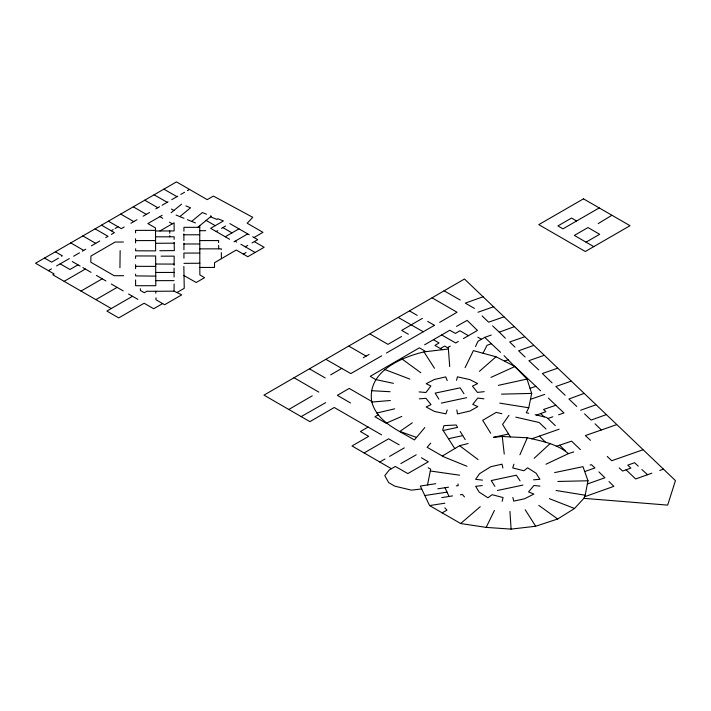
<?xml version="1.0" encoding="UTF-8"?>
<svg xmlns="http://www.w3.org/2000/svg" width="711" height="711" viewBox="0 0 711 711"><rect width="100%" height="100%" fill="white"/><g stroke="black" fill="none" stroke-linecap="round" stroke-linejoin="round"><path stroke-width="1.07" d="M135.588 274.144L135.588 275.895L155.753 276.117M135.588 268.678L135.588 264.634M135.588 258.413L135.588 255.951L155.647 255.987L155.807 285.698L135.597 285.724L135.588 279.956M174.071 276.997L174.079 268.091M156.02 297.802L155.896 299.695L164.623 304.735L181.74 294.852L174.053 291.163L174.106 283.991M174.088 265.354L174.168 256.147L161.113 256.164M119.937 267.745L120.141 250.627M155.798 293.234L155.842 291.288L174.053 291.163M174.124 239.349L174.177 236.79L155.54 236.834M169.751 233.235L169.813 230.951L174.151 230.924L174.106 222.792L159.931 230.968M169.751 236.807L169.778 235.705M135.659 248.77L135.588 250.805L155.62 250.876L155.496 227.955L147.879 223.556L162.135 215.326M218.561 242.584L218.659 240.585L199.764 240.558M221.219 249.721L221.281 248.832L199.791 248.877M528.753 413.251L526.256 412.744L528.753 407.776L531.686 393.414L527.011 379.061L504.063 355.66M435.799 483.693L420.334 486.066L429.56 505.574L460.675 523.536L486.173 527.393L511.111 529.117L535.676 526.238L557.682 519.003L574.515 508.489L583.864 498.34L585.18 495.212L587.979 480.778L582.993 466.665L554.624 472.602M427.507 484.955L430.688 469.153L428.129 467.749M456.56 380.349L457.431 376.821L469.9 379.63L477.632 383.593L472.46 386.144L477.445 392.41L484.235 391.654M502.135 501.326L503.068 497.549L492.154 494.705L487.915 497.798L479.187 492.119L475.632 486.315L482.307 485.56M513.92 464.15L512.729 467.927L523.891 470.771L527.633 467.82L536.05 473.179L539.916 479.303L533.49 479.836M447.21 410.016L445.895 413.864L434.492 411.456L426.138 406.985L430.999 404.612L425.951 398.311L419.277 398.853M424.822 427.542L414.415 439.958C398.107 430.084 376.714 421.872 371.711 401.413C367.134 371.951 400.542 357.562 423.952 351.883L448.392 349.003L448.268 347.27M519.901 454.791L527.322 437.763C541.586 441.078 557.015 443.788 568.409 453.636L573.768 451.912M475.508 346.515L478.005 341.262L484.742 337.378L491.283 335.032M486.173 527.393L494.403 510.471M465.101 367.649L473.393 350.621L496.02 356.78L514.977 366.494L540.538 390.757M483.053 353.18L487.044 345.262L491.408 343.751L500.508 352.309M508.925 415.34L502.57 424.485L510.427 436.936L527.322 437.763M430.688 443.166L427.133 447.299L443.78 456.844L466.967 466.274M534.174 458.284L550.323 443.415M479.436 371.32L496.02 356.78M460.675 523.536L480.254 506.694M183.927 231.217L183.927 227.333L197.782 227.342L211.309 216.18L210.527 215.868M191.659 221.414L202.368 212.545L206.474 214.198M176.088 215.06L179.839 216.624L190.548 207.808L185.909 205.888M171.084 212.758L181.554 204.173M412.291 422.823L399.884 431.426L416.406 437.372M598.191 223.609L611.913 215.246M442.349 456.009L459.617 445.681L468.096 443.522M463.483 338.56L477.445 330.428L467.154 320.385L456.498 326.393M381.567 434.856L334.259 407.483L309.889 421.65L263.977 395.147L464.487 279.014L675.45 480.6L667.656 505.112L583.864 498.34M368.102 427L360.424 431.533L368.654 436.358L352.007 445.966L391.406 468.718M252.005 242.958L257.738 239.643L252.725 236.763M424.636 344.791L449.823 330.251L455.44 333.415L459.928 330.748L468.345 335.681M422.396 318.368L401.697 330.393L408.363 334.241M330.686 374.848L341.724 368.405L350.825 373.586L381.683 355.838M288.799 409.483L312.253 395.814M386.42 353.029L434.368 325.354M210.536 216.819L217.006 219.441L217.877 218.73L223.405 220.943L210.643 228.329L229.6 239.278M439.665 322.367L457.057 312.253L432.11 297.856M61.59 256.253L62.328 255.827L55.36 251.801M58.435 258.2L51.601 262.146L44.517 258.066M111.192 230.755L113.129 229.635M115.155 228.471L118.07 226.782M56.587 265.896L69.314 258.591M48.419 270.669L51.485 268.9M73.606 256.218L79.508 252.805M82.307 251.196L85.773 249.188M91.443 245.828L99.744 241.029M105.752 237.643L108.028 236.328L95.096 228.862M111.36 234.399L114.427 232.63L101.504 225.165M124.203 226.987L121.314 228.658L108.383 221.192M130.868 223.263L136.965 219.743M143.098 216.215L149.523 212.5M155.798 208.874L159.54 206.714M162.081 205.257L168.045 201.817M171.751 199.667L177.794 196.174M180.79 194.45L184.567 192.263M77.997 264.848L69.954 269.496L60.168 263.843M64.123 281.334L85.364 269.06M81.001 291.066L102.251 278.801M95.878 299.642L117.119 287.386M216.206 231.546L217.762 230.648M221.53 228.382L225.609 226.027M225.254 236.763L238.967 228.844M132.513 296.283L106.89 311.071L118.728 317.906L144.137 303.242L153.692 308.734L162.623 303.579M234.017 241.811L247.695 233.919M254.023 237.501L262.963 232.337L247.179 223.227L252.752 217.317L213.389 196.076L207.203 199.631L176.47 181.883L35.55 263.239L54.196 274.002L52.801 274.81L111.289 308.53M245.277 246.797L247.73 245.384M177.341 292.31L184.247 288.319L183.847 266.474M243.313 254.111L246.068 252.521M599.231 207.914L562.97 228.853L557.913 225.929L571.537 218.064L576.594 220.979M363.294 357.749L369.089 354.398M401.573 336.507L387.984 344.355L370.147 334.063M586.033 242.167L599.666 234.301L587.979 227.556L574.355 235.421L593.765 246.628M450.259 346.124L447.521 347.706L444.713 346.088L440.349 348.532L434.928 345.404L439.043 342.951L433.488 339.751M458.302 341.476L455.689 342.986L441.655 334.961M378.252 414.833L374.946 416.744L386.046 423.223L401.759 416.45M364.103 452.951L388.606 438.811L399.138 444.819M389.539 456.409L404.31 447.877M301.162 416.61L325.7 402.63M400.826 463.572L416.219 454.827M187.375 190.646L189.535 189.428M379.745 461.99L384.989 459.039M442.091 512.88L446.961 510.151L444.837 507.841M545.959 464.221L568.409 453.636M490.972 377.399L514.977 366.494M535.116 414.762L536.609 415.055L545.897 411.633L543.533 409.474L555.815 405.261L563.974 412.931L558.615 414.797M583.989 393.459L568.907 398.995L576.763 406.488M504.472 361.108L508.187 359.748M619.219 467.927L622.64 471.055L630.87 468.105L627.76 465.154L634.612 462.71L638.291 466.203M492.59 325.86L499.264 332.153L514.106 326.758M606.376 414.584L591.099 420.094L584.549 413.864M626.133 469.838L635.652 478.956L651.88 473.179M483.116 296.771L465.287 303.108L474.388 308.432M533.552 345.475L518.595 350.799L525.136 357.029M587.419 483.978L604.937 477.756L598.893 471.882M584.522 496.776L613.851 486.36L608.989 481.534M478.005 312.253L493.781 306.672M543.968 355.376L528.877 360.699L538.725 369.916M580.62 410.229L595.774 404.861M531.748 438.811L559.113 429.195M616.597 424.663L585.366 435.567L590.477 440.322M571.084 381.176L555.878 386.508L565.165 395.254M642.842 449.823L611.736 460.728L607.247 456.48M584.798 471.526L594.965 467.962L591.472 464.718L590.103 465.012M557.433 368.262L542.342 373.515L552.074 382.874M503.939 316.857L488.608 322.19L482.12 315.924M524.638 336.801L509.68 341.982L514.977 347.128M530.69 399.253L544.715 394.392M536.609 415.055L546.643 417.464L547.834 418.503L552.82 416.779M659.737 470.442L663.479 469.153M556.286 446.348L571.582 441.149L580.434 449.645M530.059 388.304L536.05 386.295M376.759 413.038L394.649 408.825M508.552 433.986L493.532 437.327L502.259 436.465L510.427 436.936M498.393 385.353L527.011 379.061M448.517 438.696L462.728 435.603L465.225 439.638M441.318 403.101L466.718 397.662M443.22 430.457L457.617 427.4L456.186 424.982L443.966 425.631L442.722 429.808L454.809 448.597M497.451 490.483L522.896 485.098M460.301 494.812L462.354 494.421L464.479 496.936M441.718 497.62L452.569 495.896M424.885 495.531L447.023 492.119L449.014 496.438M429.56 505.574L444.899 503.201M437.789 488.804L448.517 487.222M456.311 485.889L458.24 485.64L457.991 483.907M421.712 488.946L411.42 490.137L394.836 486.173L388.668 482.609L384.802 475.632L389.228 469.98L395.334 466.452L407.803 473.579L428.315 461.803L421.463 457.777M371.835 402.053L390.348 400.506M501.513 394.134L531.686 393.414M557.868 481.463L587.979 480.778M159.788 250.725L174.328 250.601L174.168 242.264M183.962 263.363L199.827 263.239M123.403 242.016L115.075 242.069L90.919 256.067L90.812 262.226L114.16 275.708L123.634 275.681M155.576 243.295L174.186 243.171M155.505 230.355L135.517 230.391L135.597 232.879M199.738 230.702L205.746 230.684M155.505 230.977L169.813 230.951M135.552 240.602L155.558 240.567M155.736 272.473L174.079 272.437M155.78 280.658L174.088 280.623M197.782 227.342L199.729 227.342M183.882 234.79L199.755 234.772M183.927 243.997L199.773 243.98M199.8 253.063L183.918 253.072L183.936 258.2M199.835 267.452L214.473 267.443L214.544 262.697L236.248 250.032L247.81 256.707L264.137 247.286L254.342 241.633M155.691 264.03L174.097 264.083M135.588 266.323L155.7 266.385M155.842 291.288L146.839 291.261L144.289 292.728L140.414 290.506L140.36 288.693M371.338 390.686L390.099 391.725M419.09 391.903L425.889 392.516L430.875 385.966L426.2 383.7L434.368 379.487L445.708 376.901L447.21 380.572M539.978 486.102L533.925 485.489L528.566 491.896L533.863 494.092L524.389 498.846L513.733 501.113L512.853 497.442M482.493 480.129L475.632 479.338L479.561 473.686L490.786 466.7L502.01 464.185L502.881 467.998M483.924 398.818L477.756 398.062L472.771 404.399L477.819 406.594L470.087 410.985L457.493 413.935L456.809 409.936M430.253 470.984L459.617 475.197M499.762 403.137L528.753 407.776M556.064 490.492L585.18 495.212M393.405 383.336L375.639 379.558L370.271 376.323L419.401 347.812L425.827 351.59M515.786 417.135L539.169 422.503L545.959 428.946M501.886 413.722L496.207 412.389L482.68 420.343L490.723 433.266M384.491 369.409L409.883 379.105M549.39 498.669L574.515 508.489M179.839 216.624L183.998 218.259M187.375 219.69L195.454 222.952M154.065 194.814L167.218 202.288M183.918 275.53L196.2 282.507L204.537 277.699L199.853 274.855L199.729 225.725M444.073 290.799L460.239 300.051M398.578 317.648L423.329 331.797M163.841 189.153L176.968 196.654M326.136 359.473L341.724 368.405M477.819 337.192L481.436 339.28M409.74 311.062L417.224 315.382M427.658 321.381L434.457 325.3M229.84 223.583L249.214 234.763M222.863 227.609L231.982 232.879M206.119 220.41L215.229 225.671M240.878 244.255L255.133 252.485M144.751 200.191L157.789 207.728M159.877 216.633L162.757 218.295M169.414 222.17L172.293 223.832M133.268 206.83L146.306 214.358M120.71 214.073L133.748 221.601M371.711 401.413L349.199 388.419L337.361 395.325L350.514 402.995M82.876 235.919L95.736 243.349M309.489 368.867L325.203 377.941M70.753 242.913L83.702 250.388M82.849 267.603L91.035 272.331M72.264 261.541L80.13 266.074M96.376 275.406L105.921 280.925M111.28 284.009L123.234 290.915M128.558 293.999L137.898 299.393M349.012 346.195L366.094 356.131M294.025 377.728L318.839 392.125M171.387 209.007L173.884 210.465M235.101 241.189L236.594 242.069M440.349 348.532L442.215 349.688M538.787 505.361L557.682 519.003M402.07 359.046L420.832 372.76M459.617 445.681L478.068 459.573M641.846 469.544L647.579 474.726M547.834 418.503L555.309 425.631M484.742 337.378L491.408 343.751M548.394 398.098L555.815 405.261M540.662 413.5L544.093 416.85M595.027 423.8L601.319 429.951M499.264 332.153L505.379 338.205M559.673 445.21L565.227 450.721M539.48 436.145L545.399 442.153M520.088 480.885L516.346 475.197L491.221 480.556L494.892 486.404M423.952 351.883L434.492 368.262M463.981 393.778L460.177 387.842L435.176 393.13L438.874 399.138M525.198 509.751L535.676 526.238M460.177 431.461L462.728 435.603M445.024 487.719L447.023 492.119M502.259 436.465L504.25 454.036M448.392 349.003L449.699 366.529M509.929 511.44L511.111 529.117M221.334 252.583L221.405 258.688M135.543 238.709L135.561 242.886M183.873 233.866L183.891 240.522M218.659 245.375L218.659 248.832M183.927 243.206L183.927 249.765M583.482 198.831L538.787 224.64L585.322 251.507L630.017 225.698L583.482 198.831"/></g></svg>
